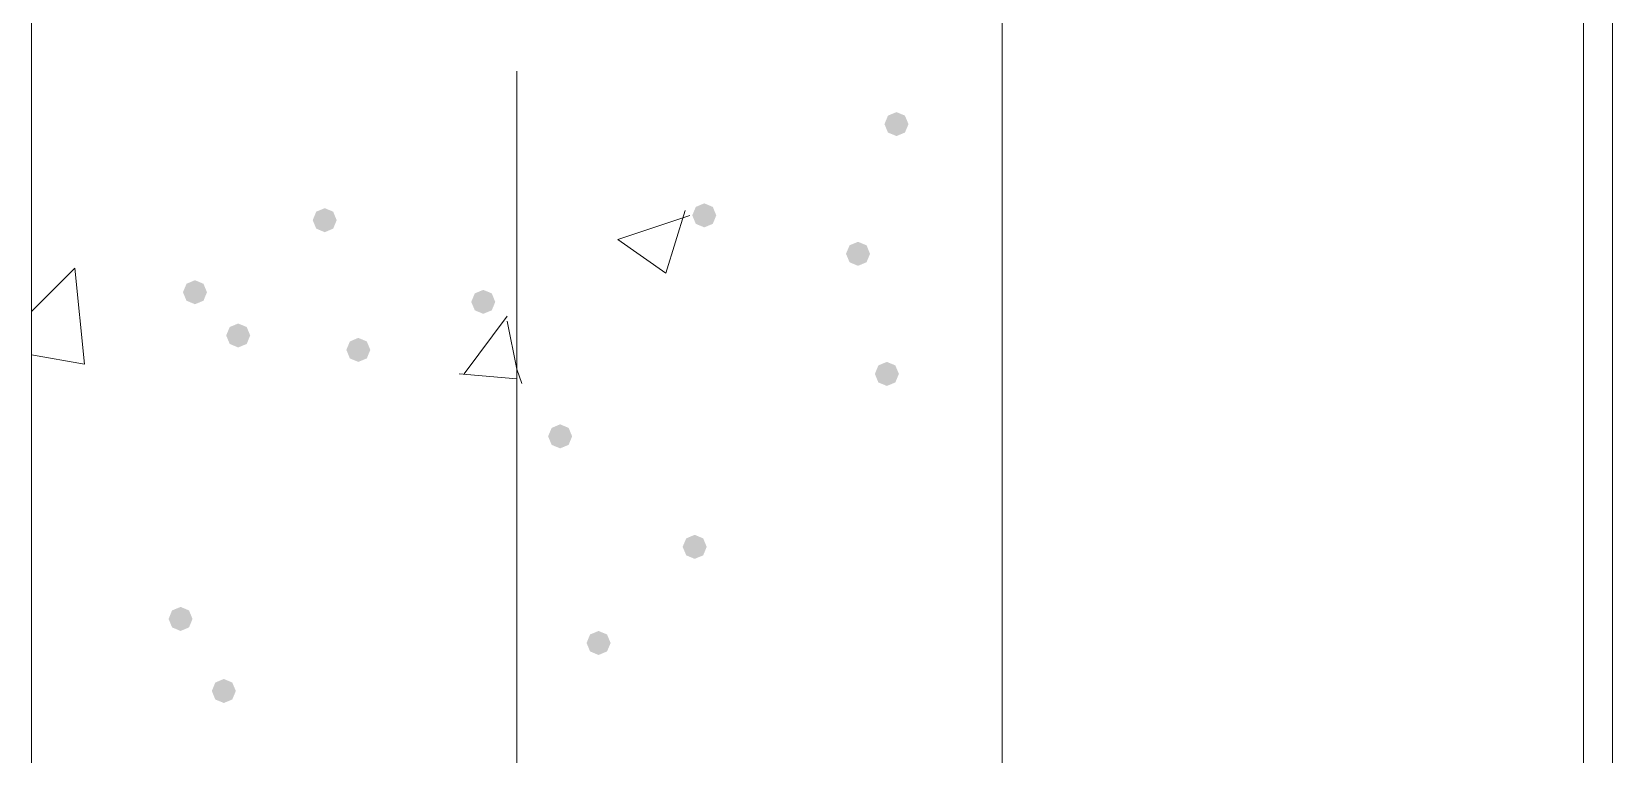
# Model space of a CAD drawing. Header units: millimetres. Extents: x 29 to 95071, y 20 to 67221.
# Drawn here: x 15905 to 17536, y 38184 to 38930 of the extents above; entities that cross this region are included whole.
import ezdxf

# ---------------------------------------------------------------- set-up
doc = ezdxf.new("R2010")
doc.units = ezdxf.units.MM

msp = doc.modelspace()

# ---------------------------------------------------------------- hatches: boundary and pattern name
h = msp.add_hatch(color=7)
h.dxf.hatch_style = 2
h.paths.add_polyline_path([(16797.1, 38822.1), (16788.3, 38825.7), (16784.7, 38834.4), (16788.3, 38843.2), (16797.1, 38846.8), (16805.8, 38843.2), (16809.5, 38834.4), (16805.8, 38825.7)])
h = msp.add_hatch(color=7)
h.dxf.hatch_style = 2
h.paths.add_polyline_path([(16207.3, 38722.9), (16198.5, 38726.6), (16194.9, 38735.3), (16198.5, 38744.1), (16207.3, 38747.7), (16216, 38744.1), (16219.6, 38735.3), (16216, 38726.6)])
h = msp.add_hatch(color=7)
h.dxf.hatch_style = 2
h.paths.add_polyline_path([(16598.8, 38727.9), (16590.1, 38731.5), (16586.4, 38740.3), (16590.1, 38749), (16598.8, 38752.7), (16607.6, 38749), (16611.2, 38740.3), (16607.6, 38731.5)])
h = msp.add_hatch(color=7)
h.dxf.hatch_style = 2
h.paths.add_polyline_path([(16757.4, 38688.2), (16748.7, 38691.9), (16745, 38700.6), (16748.7, 38709.4), (16757.4, 38713), (16766.2, 38709.4), (16769.8, 38700.6), (16766.2, 38691.9)])
h = msp.add_hatch(color=7)
h.dxf.hatch_style = 2
h.paths.add_polyline_path([(16073.4, 38648.6), (16064.7, 38652.2), (16061, 38661), (16064.7, 38669.7), (16073.4, 38673.4), (16082.2, 38669.7), (16085.8, 38661), (16082.2, 38652.2)])
h = msp.add_hatch(color=7)
h.dxf.hatch_style = 2
h.paths.add_polyline_path([(16370.8, 38638.7), (16362.1, 38642.3), (16358.4, 38651), (16362.1, 38659.8), (16370.8, 38663.4), (16379.6, 38659.8), (16383.2, 38651), (16379.6, 38642.3)])
h = msp.add_hatch(color=7)
h.dxf.hatch_style = 2
h.paths.add_polyline_path([(16118, 38604), (16109.3, 38607.6), (16105.6, 38616.4), (16109.3, 38625.1), (16118, 38628.7), (16126.8, 38625.1), (16130.4, 38616.4), (16126.8, 38607.6)])
h = msp.add_hatch(color=7)
h.dxf.hatch_style = 2
h.paths.add_polyline_path([(16241.9, 38589.1), (16233.2, 38592.7), (16229.6, 38601.5), (16233.2, 38610.2), (16241.9, 38613.9), (16250.7, 38610.2), (16254.3, 38601.5), (16250.7, 38592.7)])
h = msp.add_hatch(color=7)
h.dxf.hatch_style = 2
h.paths.add_polyline_path([(16787.2, 38564.3), (16778.4, 38567.9), (16774.8, 38576.7), (16778.4, 38585.5), (16787.2, 38589.1), (16795.9, 38585.5), (16799.6, 38576.7), (16795.9, 38567.9)])
h = msp.add_hatch(color=7)
h.dxf.hatch_style = 2
h.paths.add_polyline_path([(16450.1, 38499.9), (16441.4, 38503.5), (16437.7, 38512.3), (16441.4, 38521), (16450.1, 38524.7), (16458.9, 38521), (16462.5, 38512.3), (16458.9, 38503.5)])
h = msp.add_hatch(color=7)
h.dxf.hatch_style = 2
h.paths.add_polyline_path([(16588.9, 38385.9), (16580.2, 38389.5), (16576.5, 38398.3), (16580.2, 38407), (16588.9, 38410.7), (16597.7, 38407), (16601.3, 38398.3), (16597.7, 38389.5)])
h = msp.add_hatch(color=7)
h.dxf.hatch_style = 2
h.paths.add_polyline_path([(16058.6, 38311.5), (16049.8, 38315.2), (16046.2, 38323.9), (16049.8, 38332.7), (16058.6, 38336.3), (16067.3, 38332.7), (16070.9, 38323.9), (16067.3, 38315.2)])
h = msp.add_hatch(color=7)
h.dxf.hatch_style = 2
h.paths.add_polyline_path([(16489.8, 38286.7), (16481, 38290.4), (16477.4, 38299.1), (16481, 38307.9), (16489.8, 38311.5), (16498.5, 38307.9), (16502.2, 38299.1), (16498.5, 38290.4)])
h = msp.add_hatch(color=7)
h.dxf.hatch_style = 2
h.paths.add_polyline_path([(16103.2, 38237.2), (16094.4, 38240.8), (16090.8, 38249.6), (16094.4, 38258.3), (16103.2, 38262), (16111.9, 38258.3), (16115.6, 38249.6), (16111.9, 38240.8)])

# ---------------------------------------------------------------- linework, layer by layer
at = {"color": 7, "lineweight": 0}
for points in [[(15904.9, 32653.6), (15904.9, 42705.5)], [(16906.1, 32653.6), (16906.1, 42705.5)], [(17505.9, 40326.4), (17505.9, 32529.7)], [(17535.6, 40326.4), (17535.6, 32529.7)], [(16405.5, 38095.9), (16405.5, 38889)], [(16509.6, 38715.5), (16583.9, 38740.3)], [(16559.2, 38680.8), (16579, 38745.2)], [(16509.6, 38715.5), (16559.2, 38680.8)], [(15904.9, 38641.1), (15949.5, 38685.7)], [(15959.4, 38586.6), (15949.5, 38685.7)], [(16351, 38576.7), (16395.6, 38636.2)], [(16410.5, 38566.8), (16405.5, 38581.7), (16395.6, 38631.2)], [(15904.9, 38596.5), (15959.4, 38586.6)], [(16346, 38576.7), (16405.5, 38571.7)]]:
    msp.add_lwpolyline(points, dxfattribs=at)

doc.saveas('drawing.dxf')
